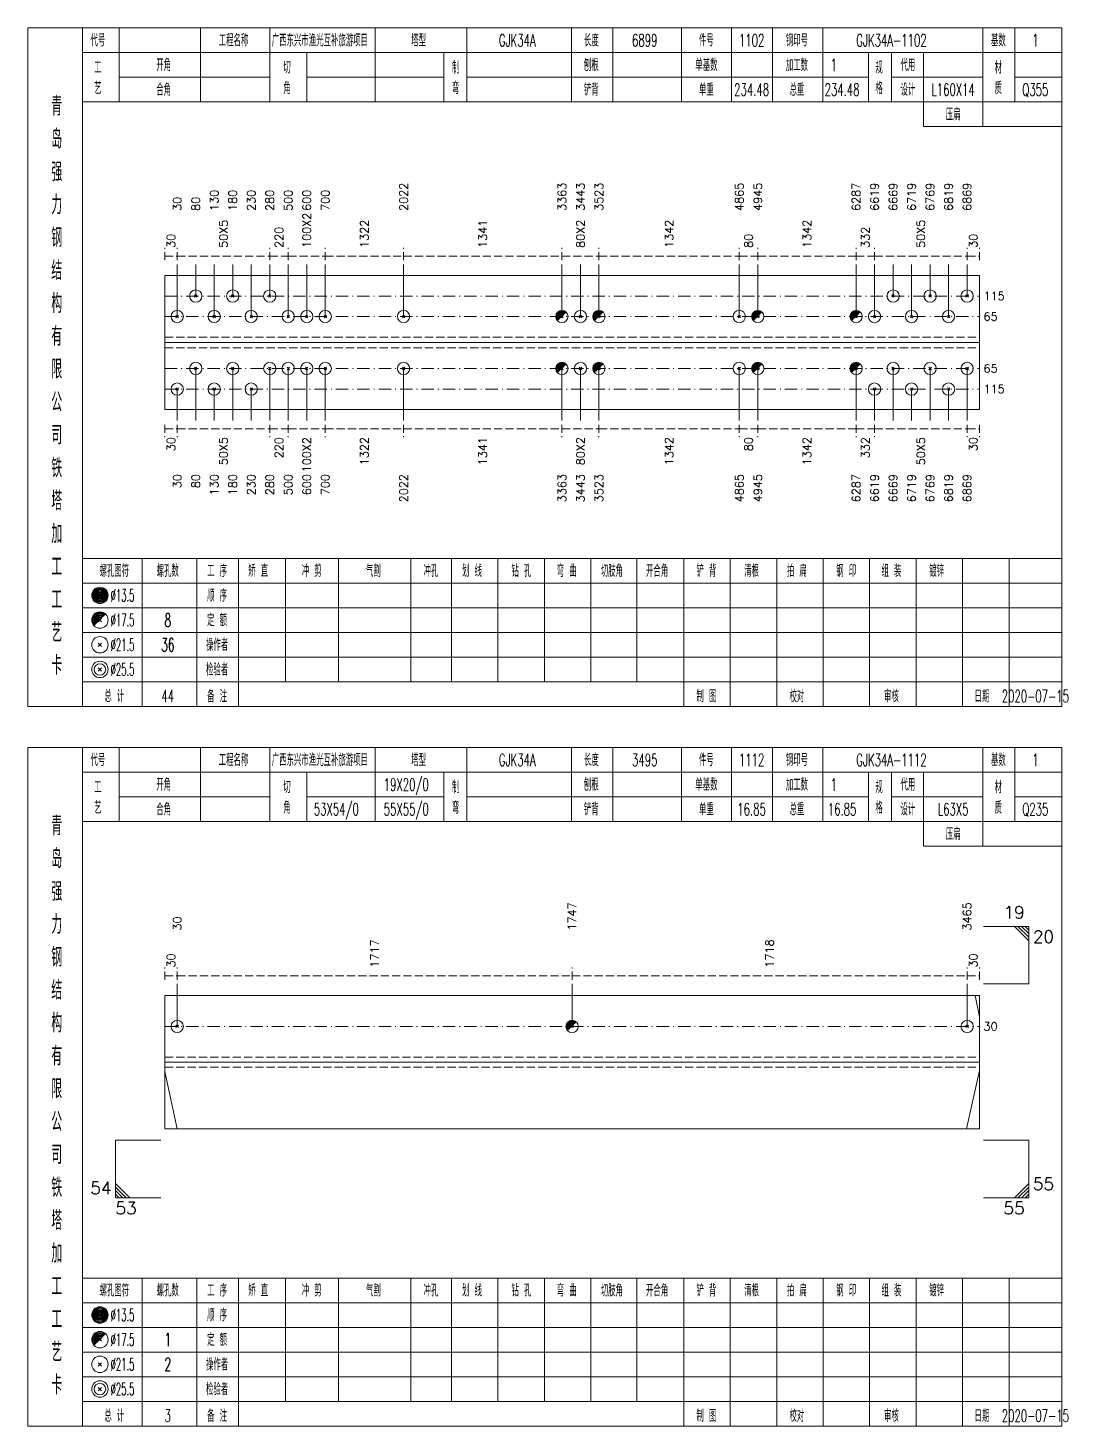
# Model space of a CAD drawing. Extents: x 0 to 2606, y -377 to 6479.
# Drawn here: x 784.2 to 1037.1, y 1750 to 2090 of the extents above; entities that cross this region are included whole.
import ezdxf
from ezdxf.enums import TextEntityAlignment as Align

# ---------------------------------------------------------------- set-up
doc = ezdxf.new("R2010")
doc.units = 0
doc.header["$MEASUREMENT"] = 0
doc.linetypes.add('一点画线', pattern=[5.2, 3, -1, 0.2, -1])
doc.linetypes.add('虚线', pattern=[2.75, 2, -0.75])
doc.layers.get('0').update_dxf_attribs({"linetype": 'CONTINUOUS', "lineweight": 25})
doc.layers.add('1', color=7, linetype='CONTINUOUS', lineweight=25)
doc.layers.add('4', color=7, linetype='CONTINUOUS', lineweight=25)
doc.styles.get("Standard").update_dxf_attribs({"font": 'simplex.shx', "width": 0.7, "height": 3, "bigfont": 'gbhzfs.shx'})

msp = doc.modelspace()

# ---------------------------------------------------------------- linework, layer by layer
at = {"color": 8, "linetype": '虚线', "lineweight": 9}
for p, q in [((817.5, 2033.5), (817.5, 2036.5)), ((817.5, 2034.5), (820.5, 2034.5)), ((820.5, 2033.5), (820.5, 2036.5)), ((820.5, 2033.5), (820.5, 2036.5)), ((820.5, 2034.5), (843, 2034.5)), ((843, 2033.5), (843, 2036.5)), ((843, 2033.5), (843, 2036.5)), ((843, 2034.5), (847.5, 2034.5)), ((847.5, 2033.5), (847.5, 2036.5)), ((847.5, 2033.5), (847.5, 2036.5)), ((847.5, 2034.5), (856.5, 2034.5)), ((856.5, 2033.5), (856.5, 2036.5)), ((856.5, 2033.5), (856.5, 2036.5)), ((856.5, 2034.5), (875.56, 2034.5)), ((875.56, 2033.5), (875.56, 2036.5)), ((875.56, 2033.5), (875.56, 2036.5)), ((875.56, 2034.5), (914.07, 2034.5)), ((914.07, 2033.5), (914.07, 2036.5)), ((914.07, 2033.5), (914.07, 2036.5)), ((914.07, 2034.5), (923.07, 2034.5)), ((923.07, 2033.5), (923.07, 2036.5)), ((923.07, 2033.5), (923.07, 2036.5)), ((923.07, 2034.5), (957.2, 2034.5)), ((957.2, 2033.5), (957.2, 2036.5)), ((957.2, 2033.5), (957.2, 2036.5)), ((957.2, 2034.5), (961.7, 2034.5)), ((961.7, 2033.5), (961.7, 2036.5)), ((961.7, 2033.5), (961.7, 2036.5)), ((961.7, 2034.5), (985.6, 2034.5)), ((985.6, 2033.5), (985.6, 2036.5)), ((985.6, 2033.5), (985.6, 2036.5)), ((985.6, 2034.5), (990.1, 2034.5)), ((990.1, 2033.5), (990.1, 2036.5)), ((990.1, 2033.5), (990.1, 2036.5)), ((990.1, 2034.5), (1012.6, 2034.5)), ((1012.6, 2033.5), (1012.6, 2036.5)), ((1012.6, 2033.5), (1012.6, 2036.5)), ((1012.6, 2034.5), (1015.6, 2034.5)), ((1015.6, 2033.5), (1015.6, 2036.5)), ((817.5, 1993.5), (817.5, 1990.5)), ((817.5, 1992.5), (820.5, 1992.5)), ((820.5, 1993.5), (820.5, 1990.5)), ((820.5, 1993.5), (820.5, 1990.5)), ((820.5, 1992.5), (843, 1992.5)), ((843, 1993.5), (843, 1990.5)), ((843, 1993.5), (843, 1990.5)), ((843, 1992.5), (847.5, 1992.5)), ((847.5, 1993.5), (847.5, 1990.5)), ((847.5, 1993.5), (847.5, 1990.5)), ((847.5, 1992.5), (856.5, 1992.5)), ((856.5, 1993.5), (856.5, 1990.5)), ((856.5, 1993.5), (856.5, 1990.5)), ((856.5, 1992.5), (875.56, 1992.5)), ((875.56, 1993.5), (875.56, 1990.5)), ((875.56, 1993.5), (875.56, 1990.5)), ((875.56, 1992.5), (914.07, 1992.5)), ((914.07, 1993.5), (914.07, 1990.5)), ((914.07, 1993.5), (914.07, 1990.5)), ((914.07, 1992.5), (923.07, 1992.5)), ((923.07, 1993.5), (923.07, 1990.5)), ((923.07, 1993.5), (923.07, 1990.5)), ((923.07, 1992.5), (957.2, 1992.5)), ((957.2, 1993.5), (957.2, 1990.5)), ((957.2, 1993.5), (957.2, 1990.5)), ((957.2, 1992.5), (961.7, 1992.5)), ((961.7, 1993.5), (961.7, 1990.5)), ((961.7, 1993.5), (961.7, 1990.5)), ((961.7, 1992.5), (985.6, 1992.5)), ((985.6, 1993.5), (985.6, 1990.5)), ((985.6, 1993.5), (985.6, 1990.5)), ((985.6, 1992.5), (990.1, 1992.5)), ((990.1, 1993.5), (990.1, 1990.5)), ((990.1, 1993.5), (990.1, 1990.5)), ((990.1, 1992.5), (1012.6, 1992.5)), ((1012.6, 1993.5), (1012.6, 1990.5)), ((1012.6, 1993.5), (1012.6, 1990.5)), ((1012.6, 1992.5), (1015.6, 1992.5)), ((1015.6, 1993.5), (1015.6, 1990.5)), ((817.5, 1858.5), (817.5, 1861.5)), ((820.5, 1858.5), (820.5, 1861.5)), ((820.5, 1858.5), (820.5, 1861.5)), ((916.52, 1858.5), (916.52, 1861.5)), ((916.52, 1858.5), (916.52, 1861.5)), ((1012.6, 1858.5), (1012.6, 1861.5)), ((1012.6, 1858.5), (1012.6, 1861.5)), ((1015.6, 1858.5), (1015.6, 1861.5)), ((817.5, 1859.5), (820.5, 1859.5)), ((820.5, 1859.5), (916.52, 1859.5)), ((916.52, 1859.5), (1012.6, 1859.5)), ((1012.6, 1859.5), (1015.6, 1859.5))]:
    msp.add_line(p, q, dxfattribs=at)
at = {"color": 7, "linetype": 'Continuous', "lineweight": 18}
for p, q in [((817.5, 2029.81), (817.5, 1997.19)), ((817.5, 2029.81), (1015.6, 2029.81)), ((1015.6, 2029.81), (1015.6, 1997.19)), ((817.5, 2013.5), (1015.6, 2013.5)), ((817.5, 1854.69), (817.5, 1822.31)), ((817.5, 1854.69), (1015.6, 1854.69)), ((1015.6, 1854.69), (1015.6, 1822.31)), ((817.5, 1838.5), (1015.6, 1838.5))]:
    msp.add_line(p, q, dxfattribs=at)
at = {"color": 7, "linetype": 'Continuous', "lineweight": 13}
for p, q in [((820.5, 2019.81), (820.5, 2032.5)), ((825, 2024.81), (825, 2032.5)), ((829.5, 2019.81), (829.5, 2032.5)), ((834, 2024.81), (834, 2032.5)), ((838.5, 2019.81), (838.5, 2032.5)), ((843, 2024.81), (843, 2032.5)), ((847.5, 2019.81), (847.5, 2032.5)), ((852, 2019.81), (852, 2032.5)), ((856.5, 2019.81), (856.5, 2032.5)), ((875.56, 2019.81), (875.56, 2032.5)), ((914.07, 2019.81), (914.07, 2032.5)), ((918.57, 2019.81), (918.57, 2032.5)), ((923.07, 2019.81), (923.07, 2032.5)), ((957.2, 2019.81), (957.2, 2032.5)), ((961.7, 2019.81), (961.7, 2032.5)), ((985.6, 2019.81), (985.6, 2032.5)), ((990.1, 2019.81), (990.1, 2032.5)), ((994.6, 2024.81), (994.6, 2032.5)), ((999.1, 2019.81), (999.1, 2032.5)), ((1003.6, 2024.81), (1003.6, 2032.5)), ((1008.1, 2019.81), (1008.1, 2032.5)), ((1012.6, 2024.81), (1012.6, 2032.5)), ((824.7, 2024.51), (825.3, 2025.11)), ((825.3, 2024.51), (824.7, 2025.11)), ((833.7, 2024.51), (834.3, 2025.11)), ((834.3, 2024.51), (833.7, 2025.11)), ((842.7, 2024.51), (843.3, 2025.11)), ((843.3, 2024.51), (842.7, 2025.11)), ((994.3, 2024.51), (994.9, 2025.11)), ((994.9, 2024.51), (994.3, 2025.11)), ((1003.3, 2024.51), (1003.9, 2025.11)), ((1003.9, 2024.51), (1003.3, 2025.11)), ((1012.3, 2024.51), (1012.9, 2025.11)), ((1012.9, 2024.51), (1012.3, 2025.11)), ((820.2, 2019.51), (820.8, 2020.11)), ((820.8, 2019.51), (820.2, 2020.11)), ((829.2, 2019.51), (829.8, 2020.11)), ((829.8, 2019.51), (829.2, 2020.11)), ((838.2, 2019.51), (838.8, 2020.11)), ((838.8, 2019.51), (838.2, 2020.11)), ((847.2, 2019.51), (847.8, 2020.11)), ((847.8, 2019.51), (847.2, 2020.11)), ((851.7, 2019.51), (852.3, 2020.11)), ((852.3, 2019.51), (851.7, 2020.11)), ((856.2, 2019.51), (856.8, 2020.11)), ((856.8, 2019.51), (856.2, 2020.11)), ((875.26, 2019.51), (875.86, 2020.11)), ((875.86, 2019.51), (875.26, 2020.11)), ((918.27, 2019.51), (918.87, 2020.11)), ((918.87, 2019.51), (918.27, 2020.11)), ((956.9, 2019.51), (957.5, 2020.11)), ((957.5, 2019.51), (956.9, 2020.11)), ((989.8, 2019.51), (990.4, 2020.11)), ((990.4, 2019.51), (989.8, 2020.11)), ((998.8, 2019.51), (999.4, 2020.11)), ((999.4, 2019.51), (998.8, 2020.11)), ((1007.8, 2019.51), (1008.4, 2020.11)), ((1008.4, 2019.51), (1007.8, 2020.11)), ((825, 2007.19), (825, 1994.5)), ((834, 2007.19), (834, 1994.5)), ((843, 2007.19), (843, 1994.5)), ((847.5, 2007.19), (847.5, 1994.5)), ((852, 2007.19), (852, 1994.5)), ((856.5, 2007.19), (856.5, 1994.5)), ((875.56, 2007.19), (875.56, 1994.5)), ((914.07, 2007.19), (914.07, 1994.5)), ((918.57, 2007.19), (918.57, 1994.5)), ((923.07, 2007.19), (923.07, 1994.5)), ((957.2, 2007.19), (957.2, 1994.5)), ((961.7, 2007.19), (961.7, 1994.5)), ((985.6, 2007.19), (985.6, 1994.5)), ((994.6, 2007.19), (994.6, 1994.5)), ((1003.6, 2007.19), (1003.6, 1994.5)), ((1012.6, 2007.19), (1012.6, 1994.5)), ((820.5, 2002.19), (820.5, 1994.5)), ((829.5, 2002.19), (829.5, 1994.5)), ((838.5, 2002.19), (838.5, 1994.5)), ((990.1, 2002.19), (990.1, 1994.5)), ((999.1, 2002.19), (999.1, 1994.5)), ((1008.1, 2002.19), (1008.1, 1994.5)), ((1027.6, 1871.5), (1016.6, 1871.5)), ((1024.1, 1871.5), (1027.6, 1868)), ((1024.97, 1871.5), (1027.6, 1868.88)), ((1025.85, 1871.5), (1027.6, 1869.75)), ((1026.72, 1871.5), (1027.6, 1870.62)), ((1027.6, 1857.5), (1027.6, 1871.5)), ((820.5, 1847.19), (820.5, 1857.5)), ((916.52, 1847.19), (916.52, 1857.5)), ((1012.6, 1847.19), (1012.6, 1857.5)), ((1027.6, 1857.5), (1016.6, 1857.5)), ((1015.6, 1849.55), (1014.52, 1854.69)), ((820.2, 1846.89), (820.8, 1847.49)), ((820.8, 1846.89), (820.2, 1847.49)), ((1012.3, 1846.89), (1012.9, 1847.49)), ((1012.9, 1846.89), (1012.3, 1847.49)), ((817.5, 1836.19), (820.5, 1822.31)), ((1015.6, 1836.44), (1012.48, 1822.31)), ((805.5, 1819.5), (816.5, 1819.5)), ((805.5, 1819.5), (805.5, 1805.5)), ((1027.6, 1819.5), (1016.6, 1819.5)), ((1027.6, 1819.5), (1027.6, 1805.5)), ((809, 1805.5), (805.5, 1809)), ((1024.1, 1805.5), (1027.6, 1809)), ((808.12, 1805.5), (805.5, 1808.12)), ((807.25, 1805.5), (805.5, 1807.25)), ((806.38, 1805.5), (805.5, 1806.38)), ((805.5, 1805.5), (816.5, 1805.5)), ((1027.6, 1805.5), (1016.6, 1805.5)), ((1024.97, 1805.5), (1027.6, 1808.12)), ((1025.85, 1805.5), (1027.6, 1807.25)), ((1026.72, 1805.5), (1027.6, 1806.38))]:
    msp.add_line(p, q, dxfattribs=at)
at = {"color": 3, "linetype": '一点画线', "lineweight": 13}
for p, q in [((817.5, 2024.81), (1015.6, 2024.81)), ((817.5, 2019.81), (1015.6, 2019.81)), ((817.5, 2007.19), (1015.6, 2007.19)), ((817.5, 2002.19), (1015.6, 2002.19)), ((817.5, 1847.19), (1015.6, 1847.19))]:
    msp.add_line(p, q, dxfattribs=at)
at = {"color": 7, "linetype": 'Continuous', "lineweight": 0}
for p, q in [((913.77, 2019.51), (914.37, 2020.11)), ((913.77, 2020.11), (914.37, 2019.51)), ((922.77, 2019.51), (923.37, 2020.11)), ((922.77, 2020.11), (923.37, 2019.51)), ((961.4, 2019.51), (962, 2020.11)), ((961.4, 2020.11), (962, 2019.51)), ((985.3, 2019.51), (985.9, 2020.11)), ((985.3, 2020.11), (985.9, 2019.51)), ((916.22, 1846.89), (916.82, 1847.49)), ((916.22, 1847.49), (916.82, 1846.89))]:
    msp.add_line(p, q, dxfattribs=at)
at = {"color": 1, "linetype": '虚线', "lineweight": 18}
for p, q in [((817.5, 2014.81), (1015.6, 2014.81)), ((817.5, 2012.19), (1015.6, 2012.19)), ((817.5, 1839.69), (1015.6, 1839.69)), ((817.5, 1837.31), (1015.6, 1837.31))]:
    msp.add_line(p, q, dxfattribs=at)
at = {"color": 7, "linetype": 'Continuous', "lineweight": 13}
for centre in [(825, 2024.81), (834, 2024.81), (843, 2024.81), (994.6, 2024.81), (1003.6, 2024.81), (1012.6, 2024.81), (820.5, 2019.81), (829.5, 2019.81), (838.5, 2019.81), (847.5, 2019.81), (852, 2019.81), (856.5, 2019.81), (875.56, 2019.81), (914.07, 2019.81), (918.57, 2019.81), (923.07, 2019.81), (957.2, 2019.81), (961.7, 2019.81), (985.6, 2019.81), (990.1, 2019.81), (999.1, 2019.81), (1008.1, 2019.81), (820.5, 1847.19), (916.52, 1847.19), (1012.6, 1847.19)]:
    msp.add_circle(centre, 1.5, dxfattribs=at)
for centre, radius in [((914.07, 2019.81), 1.35), ((914.07, 2019.81), 1.2), ((914.07, 2019.81), 1.05), ((914.07, 2019.81), 0.9), ((914.07, 2019.81), 0.75), ((914.07, 2019.81), 0.6), ((914.07, 2019.81), 0.45), ((914.07, 2019.81), 0.3), ((914.07, 2019.81), 0.15), ((923.07, 2019.81), 1.35), ((923.07, 2019.81), 1.2), ((923.07, 2019.81), 1.05), ((923.07, 2019.81), 0.9), ((923.07, 2019.81), 0.75), ((923.07, 2019.81), 0.6), ((923.07, 2019.81), 0.45), ((923.07, 2019.81), 0.3), ((923.07, 2019.81), 0.15), ((961.7, 2019.81), 1.35), ((961.7, 2019.81), 1.2), ((961.7, 2019.81), 1.05), ((961.7, 2019.81), 0.9), ((961.7, 2019.81), 0.75), ((961.7, 2019.81), 0.6), ((961.7, 2019.81), 0.45), ((961.7, 2019.81), 0.3), ((961.7, 2019.81), 0.15), ((985.6, 2019.81), 1.35), ((985.6, 2019.81), 1.2), ((985.6, 2019.81), 1.05), ((985.6, 2019.81), 0.9), ((985.6, 2019.81), 0.75), ((985.6, 2019.81), 0.6), ((985.6, 2019.81), 0.45), ((985.6, 2019.81), 0.3), ((985.6, 2019.81), 0.15), ((916.52, 1847.19), 1.35), ((916.52, 1847.19), 1.2), ((916.52, 1847.19), 1.05), ((916.52, 1847.19), 0.9), ((916.52, 1847.19), 0.75), ((916.52, 1847.19), 0.6), ((916.52, 1847.19), 0.45), ((916.52, 1847.19), 0.3), ((916.52, 1847.19), 0.15)]:
    msp.add_arc(centre, radius, 45, 225, dxfattribs=at)
at = {"layer": '1', "color": 7, "linetype": 'Continuous', "lineweight": 13}
for p, q in [((824.7, 2006.89), (825.3, 2007.49)), ((825.3, 2006.89), (824.7, 2007.49)), ((833.7, 2006.89), (834.3, 2007.49)), ((834.3, 2006.89), (833.7, 2007.49)), ((842.7, 2006.89), (843.3, 2007.49)), ((843.3, 2006.89), (842.7, 2007.49)), ((847.2, 2006.89), (847.8, 2007.49)), ((847.8, 2006.89), (847.2, 2007.49)), ((851.7, 2006.89), (852.3, 2007.49)), ((852.3, 2006.89), (851.7, 2007.49)), ((856.2, 2006.89), (856.8, 2007.49)), ((856.8, 2006.89), (856.2, 2007.49)), ((875.26, 2006.89), (875.86, 2007.49)), ((875.86, 2006.89), (875.26, 2007.49)), ((918.27, 2006.89), (918.87, 2007.49)), ((918.87, 2006.89), (918.27, 2007.49)), ((956.9, 2006.89), (957.5, 2007.49)), ((957.5, 2006.89), (956.9, 2007.49)), ((994.3, 2006.89), (994.9, 2007.49)), ((994.9, 2006.89), (994.3, 2007.49)), ((1003.3, 2006.89), (1003.9, 2007.49)), ((1003.9, 2006.89), (1003.3, 2007.49)), ((1012.3, 2006.89), (1012.9, 2007.49)), ((1012.9, 2006.89), (1012.3, 2007.49)), ((820.2, 2001.89), (820.8, 2002.49)), ((820.8, 2001.89), (820.2, 2002.49)), ((829.2, 2001.89), (829.8, 2002.49)), ((829.8, 2001.89), (829.2, 2002.49)), ((838.2, 2001.89), (838.8, 2002.49)), ((838.8, 2001.89), (838.2, 2002.49)), ((989.8, 2001.89), (990.4, 2002.49)), ((990.4, 2001.89), (989.8, 2002.49)), ((998.8, 2001.89), (999.4, 2002.49)), ((999.4, 2001.89), (998.8, 2002.49)), ((1007.8, 2001.89), (1008.4, 2002.49)), ((1008.4, 2001.89), (1007.8, 2002.49))]:
    msp.add_line(p, q, dxfattribs=at)
at = {"layer": '1', "color": 7, "linetype": 'Continuous', "lineweight": 0}
for p, q in [((913.77, 2006.89), (914.37, 2007.49)), ((913.77, 2007.49), (914.37, 2006.89)), ((922.77, 2006.89), (923.37, 2007.49)), ((922.77, 2007.49), (923.37, 2006.89)), ((961.4, 2006.89), (962, 2007.49)), ((961.4, 2007.49), (962, 2006.89)), ((985.3, 2006.89), (985.9, 2007.49)), ((985.3, 2007.49), (985.9, 2006.89))]:
    msp.add_line(p, q, dxfattribs=at)
at = {"layer": '1', "color": 7, "linetype": 'Continuous', "lineweight": 18}
for p, q in [((817.5, 1997.19), (1015.6, 1997.19)), ((817.5, 1822.31), (1015.6, 1822.31))]:
    msp.add_line(p, q, dxfattribs=at)
at = {"layer": '1', "color": 7, "linetype": 'Continuous', "lineweight": 13}
for centre in [(825, 2007.19), (834, 2007.19), (843, 2007.19), (847.5, 2007.19), (852, 2007.19), (856.5, 2007.19), (875.56, 2007.19), (914.07, 2007.19), (918.57, 2007.19), (923.07, 2007.19), (957.2, 2007.19), (961.7, 2007.19), (985.6, 2007.19), (994.6, 2007.19), (1003.6, 2007.19), (1012.6, 2007.19), (820.5, 2002.19), (829.5, 2002.19), (838.5, 2002.19), (990.1, 2002.19), (999.1, 2002.19), (1008.1, 2002.19)]:
    msp.add_circle(centre, 1.5, dxfattribs=at)
for centre, radius in [((914.07, 2007.19), 1.35), ((914.07, 2007.19), 1.2), ((914.07, 2007.19), 1.05), ((914.07, 2007.19), 0.9), ((914.07, 2007.19), 0.75), ((914.07, 2007.19), 0.6), ((914.07, 2007.19), 0.45), ((914.07, 2007.19), 0.3), ((914.07, 2007.19), 0.15), ((923.07, 2007.19), 1.35), ((923.07, 2007.19), 1.2), ((923.07, 2007.19), 1.05), ((923.07, 2007.19), 0.9), ((923.07, 2007.19), 0.75), ((923.07, 2007.19), 0.6), ((923.07, 2007.19), 0.45), ((923.07, 2007.19), 0.3), ((923.07, 2007.19), 0.15), ((961.7, 2007.19), 1.35), ((961.7, 2007.19), 1.2), ((961.7, 2007.19), 1.05), ((961.7, 2007.19), 0.9), ((961.7, 2007.19), 0.75), ((961.7, 2007.19), 0.6), ((961.7, 2007.19), 0.45), ((961.7, 2007.19), 0.3), ((961.7, 2007.19), 0.15), ((985.6, 2007.19), 1.35), ((985.6, 2007.19), 1.2), ((985.6, 2007.19), 1.05), ((985.6, 2007.19), 0.9), ((985.6, 2007.19), 0.75), ((985.6, 2007.19), 0.6), ((985.6, 2007.19), 0.45), ((985.6, 2007.19), 0.3), ((985.6, 2007.19), 0.15)]:
    msp.add_arc(centre, radius, 45, 225, dxfattribs=at)
at = {"layer": '4', "color": 1, "linetype": 'Continuous', "lineweight": 18}
for p, q in [((797.5, 1925), (797.5, 2090)), ((806.4, 2072), (806.4, 2090)), ((826.2, 2072), (826.2, 2090)), ((843, 2072), (843, 2090)), ((868.6, 2072), (868.6, 2090)), ((890.9, 2072), (890.9, 2090)), ((916.4, 2072), (916.4, 2090)), ((926.4, 2072), (926.4, 2090)), ((943.1, 2072), (943.1, 2090)), ((955.3, 2072), (955.3, 2090)), ((965.3, 2072), (965.3, 2090)), ((977.5, 2072), (977.5, 2090)), ((1016.4, 2066), (1016.4, 2090)), ((1024.2, 2072), (1024.2, 2090)), ((797.5, 2084), (1035.6, 2084)), ((852, 2072), (852, 2084)), ((885.3, 2072), (885.3, 2084)), ((988.6, 2072), (988.6, 2084)), ((994.2, 2072), (994.2, 2084)), ((1002, 2066), (1002, 2084)), ((806.4, 2078), (843, 2078)), ((852, 2078), (885.3, 2078)), ((890.9, 2078), (988.6, 2078)), ((994.2, 2078), (1016.4, 2078)), ((1024.2, 2078), (1035.6, 2078)), ((797.5, 2072), (1035.6, 2072)), ((1002, 2066), (1035.6, 2066)), ((797.5, 1961), (1035.6, 1961)), ((812, 1925), (812, 1961)), ((825.3, 1925), (825.3, 1961)), ((835.4, 1925), (835.4, 1961)), ((846.8, 1931), (846.8, 1961)), ((859.7, 1931), (859.7, 1961)), ((877.3, 1931), (877.3, 1961)), ((887.2, 1931), (887.2, 1961)), ((898.5, 1931), (898.5, 1961)), ((909.8, 1931), (909.8, 1961)), ((921.1, 1931), (921.1, 1961)), ((932.3, 1931), (932.3, 1961)), ((943.7, 1931), (943.7, 1961)), ((955, 1931), (955, 1961)), ((966.3, 1931), (966.3, 1961)), ((977.6, 1931), (977.6, 1961)), ((988.9, 1931), (988.9, 1961)), ((1000.2, 1931), (1000.2, 1961)), ((1011.5, 1931), (1011.5, 1961)), ((1022.8, 1931), (1022.8, 1961)), ((797.5, 1955), (1035.6, 1955)), ((797.5, 1949), (1035.6, 1949)), ((797.5, 1943), (1035.6, 1943)), ((797.5, 1937), (1035.6, 1937)), ((797.5, 1931), (1035.6, 1931)), ((943.7, 1925), (943.7, 1931)), ((955, 1925), (955, 1931)), ((966.3, 1925), (966.3, 1931)), ((977.6, 1925), (977.6, 1931)), ((988.9, 1925), (988.9, 1931)), ((1000.2, 1925), (1000.2, 1931)), ((1011.5, 1925), (1011.5, 1931)), ((1022.8, 1925), (1022.8, 1931)), ((797.5, 1750), (797.5, 1915)), ((806.4, 1897), (806.4, 1915)), ((826.2, 1897), (826.2, 1915)), ((843, 1897), (843, 1915)), ((868.6, 1897), (868.6, 1915)), ((890.9, 1897), (890.9, 1915)), ((916.4, 1897), (916.4, 1915)), ((926.4, 1897), (926.4, 1915)), ((943.1, 1897), (943.1, 1915)), ((955.3, 1897), (955.3, 1915)), ((965.3, 1897), (965.3, 1915)), ((977.5, 1897), (977.5, 1915)), ((1016.4, 1891), (1016.4, 1915)), ((1024.2, 1897), (1024.2, 1915)), ((797.5, 1909), (1035.6, 1909)), ((852, 1897), (852, 1909)), ((885.3, 1897), (885.3, 1909)), ((988.6, 1897), (988.6, 1909)), ((994.2, 1897), (994.2, 1909)), ((1002, 1891), (1002, 1909)), ((806.4, 1903), (843, 1903)), ((852, 1903), (885.3, 1903)), ((890.9, 1903), (988.6, 1903)), ((994.2, 1903), (1016.4, 1903)), ((1024.2, 1903), (1035.6, 1903)), ((797.5, 1897), (1035.6, 1897)), ((1002, 1891), (1035.6, 1891)), ((797.5, 1786), (1035.6, 1786)), ((812, 1750), (812, 1786)), ((825.3, 1750), (825.3, 1786)), ((835.4, 1750), (835.4, 1786)), ((846.8, 1756), (846.8, 1786)), ((859.7, 1756), (859.7, 1786)), ((877.3, 1756), (877.3, 1786)), ((887.2, 1756), (887.2, 1786)), ((898.5, 1756), (898.5, 1786)), ((909.8, 1756), (909.8, 1786)), ((921.1, 1756), (921.1, 1786)), ((932.3, 1756), (932.3, 1786)), ((943.7, 1756), (943.7, 1786)), ((955, 1756), (955, 1786)), ((966.3, 1756), (966.3, 1786)), ((977.6, 1756), (977.6, 1786)), ((988.9, 1756), (988.9, 1786)), ((1000.2, 1756), (1000.2, 1786)), ((1011.5, 1756), (1011.5, 1786)), ((1022.8, 1756), (1022.8, 1786)), ((797.5, 1780), (1035.6, 1780)), ((797.5, 1774), (1035.6, 1774)), ((797.5, 1768), (1035.6, 1768)), ((797.5, 1762), (1035.6, 1762)), ((797.5, 1756), (1035.6, 1756)), ((943.7, 1750), (943.7, 1756)), ((955, 1750), (955, 1756)), ((966.3, 1750), (966.3, 1756)), ((977.6, 1750), (977.6, 1756)), ((988.9, 1750), (988.9, 1756)), ((1000.2, 1750), (1000.2, 1756)), ((1011.5, 1750), (1011.5, 1756)), ((1022.8, 1750), (1022.8, 1756))]:
    msp.add_line(p, q, dxfattribs=at)
at = {"layer": '4', "color": 7, "linetype": 'Continuous', "lineweight": 13}
for p, q in [((801.5, 1951.8), (801.9, 1952.2)), ((801.9, 1951.8), (801.5, 1952.2)), ((801.3, 1939.6), (802.1, 1940.4)), ((802.1, 1939.6), (801.3, 1940.4)), ((801.3, 1933.6), (802.1, 1934.4)), ((802.1, 1933.6), (801.3, 1934.4)), ((801.5, 1776.8), (801.9, 1777.2)), ((801.9, 1776.8), (801.5, 1777.2)), ((801.3, 1764.6), (802.1, 1765.4)), ((802.1, 1764.6), (801.3, 1765.4)), ((801.3, 1758.6), (802.1, 1759.4)), ((802.1, 1758.6), (801.3, 1759.4))]:
    msp.add_line(p, q, dxfattribs=at)
at = {"layer": '4', "color": 7, "linetype": 'Continuous', "lineweight": 0}
for p, q in [((801.3, 1945.6), (802.1, 1946.4)), ((801.3, 1946.4), (802.1, 1945.6)), ((801.3, 1770.6), (802.1, 1771.4)), ((801.3, 1771.4), (802.1, 1770.6))]:
    msp.add_line(p, q, dxfattribs=at)
at = {"layer": '4', "color": 1, "linetype": 'Continuous', "lineweight": 18}
for points in [[(784.2, 2090), (784.2, 1925), (1035.6, 1925), (1035.6, 2090)], [(784.2, 1915), (784.2, 1750), (1035.6, 1750), (1035.6, 1915)]]:
    msp.add_lwpolyline(points, close=True, dxfattribs=at)
at = {"layer": '4', "color": 7, "linetype": 'Continuous', "lineweight": 13}
for centre, radius in [((801.7, 1952), 2), ((801.7, 1952), 1.8), ((801.7, 1952), 1.6), ((801.7, 1952), 1.4), ((801.7, 1952), 1.2), ((801.7, 1952), 1), ((801.7, 1952), 0.8), ((801.7, 1952), 0.6), ((801.7, 1952), 0.4), ((801.7, 1952), 0.2), ((801.7, 1946), 2), ((801.7, 1940), 2), ((801.7, 1934), 2), ((801.7, 1934), 1.4), ((801.7, 1777), 2), ((801.7, 1777), 1.8), ((801.7, 1777), 1.6), ((801.7, 1777), 1.4), ((801.7, 1777), 1.2), ((801.7, 1777), 1), ((801.7, 1777), 0.8), ((801.7, 1777), 0.6), ((801.7, 1777), 0.4), ((801.7, 1777), 0.2), ((801.7, 1771), 2), ((801.7, 1765), 2), ((801.7, 1759), 2), ((801.7, 1759), 1.4)]:
    msp.add_circle(centre, radius, dxfattribs=at)
for centre, radius in [((801.7, 1946), 1.8), ((801.7, 1946), 1.6), ((801.7, 1946), 1.4), ((801.7, 1946), 1.2), ((801.7, 1946), 1), ((801.7, 1946), 0.8), ((801.7, 1946), 0.6), ((801.7, 1946), 0.4), ((801.7, 1946), 0.2), ((801.7, 1771), 1.8), ((801.7, 1771), 1.6), ((801.7, 1771), 1.4), ((801.7, 1771), 1.2), ((801.7, 1771), 1), ((801.7, 1771), 0.8), ((801.7, 1771), 0.6), ((801.7, 1771), 0.4), ((801.7, 1771), 0.2)]:
    msp.add_arc(centre, radius, 45, 225, dxfattribs=at)

# ---------------------------------------------------------------- texts
at = {"color": 7, "linetype": 'Continuous', "lineweight": 13}
for s, p in [('130', (829.5, 2045.5)), ('180', (834, 2045.5)), ('230', (838.5, 2045.5)), ('280', (843, 2045.5)), ('500', (847.5, 2045.5)), ('600', (852, 2045.5)), ('700', (856.5, 2045.5)), ('2022', (875.56, 2045.5)), ('3363', (914.07, 2045.5)), ('3443', (918.57, 2045.5)), ('3523', (923.07, 2045.5)), ('4865', (957.2, 2045.5)), ('4945', (961.7, 2045.5)), ('6287', (985.6, 2045.5)), ('6619', (990.1, 2045.5)), ('6669', (994.6, 2045.5)), ('6719', (999.1, 2045.5)), ('6769', (1003.6, 2045.5)), ('6819', (1008.1, 2045.5)), ('6869', (1012.6, 2045.5)), ('30', (820.5, 2045.5)), ('80', (825, 2045.5)), ('1747', (916.52, 1870.5)), ('3465', (1012.6, 1870.5)), ('30', (820.5, 1870.5))]:
    msp.add_text(s, height=2, rotation=90, dxfattribs=at).set_placement(p, align=Align.MIDDLE_LEFT)
at = {"color": 8, "linetype": 'Continuous', "lineweight": 9}
for s, p in [('100X2', (852, 2036.5)), ('50X5', (831.75, 2036.5)), ('220', (845.25, 2036.5)), ('1322', (866.03, 2036.5)), ('1341', (894.81, 2036.5)), ('80X2', (918.57, 2036.5)), ('1342', (940.13, 2036.5)), ('1342', (973.65, 2036.5)), ('332', (987.85, 2036.5)), ('50X5', (1001.35, 2036.5)), ('30', (819, 2036.5)), ('80', (959.45, 2036.5)), ('30', (1014.1, 2036.5)), ('1717', (868.51, 1861.5)), ('1718', (964.56, 1861.5)), ('30', (819, 1861.5)), ('30', (1014.1, 1861.5))]:
    msp.add_text(s, height=2, rotation=90, dxfattribs=at).set_placement(p, align=Align.MIDDLE_LEFT)
at = {"color": 7, "linetype": 'Continuous', "lineweight": 13}
for s, p in [('115', (1016.6, 2024.81)), ('65', (1016.6, 2019.81)), ('65', (1016.6, 2007.19)), ('115', (1016.6, 2002.19)), ('30', (1016.6, 1847.19))]:
    msp.add_text(s, height=2, dxfattribs=at).set_placement(p, align=Align.MIDDLE_LEFT)
at = {"color": 8, "linetype": 'Continuous', "lineweight": 9}
for s, p in [('30', (819, 1990.5)), ('50X5', (831.75, 1990.5)), ('220', (845.25, 1990.5)), ('100X2', (852, 1990.5)), ('1322', (866.03, 1990.5)), ('1341', (894.81, 1990.5)), ('80X2', (918.57, 1990.5)), ('1342', (940.13, 1990.5)), ('80', (959.45, 1990.5)), ('1342', (973.65, 1990.5)), ('332', (987.85, 1990.5)), ('50X5', (1001.35, 1990.5)), ('30', (1014.1, 1990.5))]:
    msp.add_text(s, height=2, rotation=90, dxfattribs=at).set_placement(p, align=Align.MIDDLE_RIGHT)
at = {"color": 7, "linetype": 'Continuous', "lineweight": 13}
for s, p in [('19', (1026.6, 1872.5)), ('54', (804.5, 1805.5))]:
    msp.add_text(s, height=3, dxfattribs=at).set_placement(p, align=Align.BOTTOM_RIGHT)
for s, p in [('20', (1028.6, 1870.5)), ('53', (805.5, 1804.5))]:
    msp.add_text(s, height=3, dxfattribs=at).set_placement(p, align=Align.TOP_LEFT)
msp.add_text('55', height=3, dxfattribs=at).set_placement((1028.6, 1806.5), align=Align.BOTTOM_LEFT)
msp.add_text('55', height=3, dxfattribs=at).set_placement((1026.6, 1804.5), align=Align.TOP_RIGHT)
at = {"layer": '1', "color": 7, "linetype": 'Continuous', "lineweight": 13}
for s, p in [('30', (820.5, 1981.5)), ('80', (825, 1981.5)), ('130', (829.5, 1981.5)), ('180', (834, 1981.5)), ('230', (838.5, 1981.5)), ('280', (843, 1981.5)), ('500', (847.5, 1981.5)), ('600', (852, 1981.5)), ('700', (856.5, 1981.5)), ('2022', (875.56, 1981.5)), ('3363', (914.07, 1981.5)), ('3443', (918.57, 1981.5)), ('3523', (923.07, 1981.5)), ('4865', (957.2, 1981.5)), ('4945', (961.7, 1981.5)), ('6287', (985.6, 1981.5)), ('6619', (990.1, 1981.5)), ('6669', (994.6, 1981.5)), ('6719', (999.1, 1981.5)), ('6769', (1003.6, 1981.5)), ('6819', (1008.1, 1981.5)), ('6869', (1012.6, 1981.5))]:
    msp.add_text(s, height=2, rotation=90, dxfattribs=at).set_placement(p, align=Align.MIDDLE_RIGHT)
at = {"layer": '4', "color": 1, "linetype": 'Continuous', "lineweight": 13}
for s, height, width, p in [('代号', 3, 0.6, (801.2, 2087)), ('工程名称', 3, 0.6, (834.2, 2087)), ('广西东兴市渔光互补旅游项目', 3, 0.6, (855.2, 2087)), ('塔型', 3, 0.6, (879.2, 2087)), ('GJK34A', 3, 0.6, (903.2, 2087)), ('长度', 3, 0.6, (921.2, 2087)), ('6899', 3, 0.6, (934.2, 2087)), ('件号', 3, 0.6, (949.2, 2087)), ('1102', 3, 0.6, (960.2, 2087)), ('钢印号', 3, 0.6, (971.2, 2087)), ('GJK34A-1102', 3, 0.6, (994.2, 2087)), ('基数', 3, 0.6, (1020.2, 2087)), ('1', 3, 0.6, (1029.2, 2087)), ('工', 3, 0.6, (801.2, 2080.4)), ('开角', 3, 0.6, (817.2, 2081)), ('切', 3, 0.6, (847.2, 2080.4)), ('制', 3, 0.6, (888.2, 2080.4)), ('刨根', 3, 0.6, (921.2, 2081)), ('单基数', 3, 0.6, (949.2, 2081)), ('加工数', 3, 0.6, (971.2, 2081)), ('1', 3, 0.6, (980.2, 2081)), ('规', 3, 0.6, (991.2, 2080.4)), ('代用', 3, 0.6, (998.2, 2081)), ('材', 3, 0.6, (1020.2, 2080.4)), ('艺', 3, 0.6, (801.2, 2075.4)), ('合角', 3, 0.6, (817.2, 2075)), ('角', 3, 0.6, (847.2, 2075.4)), ('弯', 3, 0.6, (888.2, 2075.4)), ('铲背', 3, 0.6, (921.2, 2075)), ('单重', 3, 0.6, (949.2, 2075)), ('234.48', 3, 0.6, (960.2, 2075)), ('总重', 3, 0.6, (971.2, 2075)), ('234.48', 3, 0.6, (982.2, 2075)), ('格', 3, 0.6, (991.2, 2075.4)), ('设计', 3, 0.6, (998.2, 2075)), ('L160X14', 3, 0.6, (1009.2, 2075)), ('质', 3, 0.6, (1020.2, 2075.4)), ('Q355', 3, 0.6, (1029.2, 2075)), ('青', 4.6, 0.8, (791.2, 2071)), ('压扁', 3, 0.6, (1009.2, 2069)), ('岛', 4.6, 0.8, (791.2, 2063)), ('强', 4.6, 0.8, (791.2, 2055)), ('力', 4.6, 0.8, (791.2, 2047)), ('钢', 4.6, 0.8, (791.2, 2039)), ('结', 4.6, 0.8, (791.2, 2031)), ('构', 4.6, 0.8, (791.2, 2023)), ('有', 4.6, 0.8, (791.2, 2015)), ('限', 4.6, 0.8, (791.2, 2007)), ('公', 4.6, 0.8, (791.2, 1999)), ('司', 4.6, 0.8, (791.2, 1991)), ('铁', 4.6, 0.8, (791.2, 1983)), ('塔', 4.6, 0.8, (791.2, 1975)), ('加', 4.6, 0.8, (791.2, 1967)), ('工', 4.6, 0.8, (791.2, 1959)), ('螺孔图符', 3, 0.6, (805.2, 1958)), ('螺孔数', 3, 0.6, (818.2, 1958)), ('工 序', 3, 0.6, (830.2, 1958)), ('矫 直', 3, 0.6, (840.2, 1958)), ('冲 剪', 3, 0.6, (853.2, 1958)), ('气割', 3, 0.6, (868.2, 1958)), ('冲孔', 3, 0.6, (882.2, 1958)), ('划 线', 3, 0.6, (892.2, 1958)), ('钻 孔', 3, 0.6, (904.2, 1958)), ('弯 曲', 3, 0.6, (915.2, 1958)), ('切肢角', 3, 0.6, (926.2, 1958)), ('开合角', 3, 0.6, (937.2, 1958)), ('铲 背', 3, 0.6, (949.2, 1958)), ('清根', 3, 0.6, (960.2, 1958)), ('拍 扁', 3, 0.6, (971.2, 1958)), ('钢 印', 3, 0.6, (983.2, 1958)), ('组 装', 3, 0.6, (994.2, 1958)), ('镀锌', 3, 0.6, (1005.2, 1958)), ('工', 4.6, 0.8, (791.2, 1951)), ('%%C13.5', 3, 0.5, (807.2, 1952)), ('顺 序', 3, 0.6, (830.2, 1952)), ('艺', 4.6, 0.8, (791.2, 1943)), ('%%C17.5', 3, 0.5, (807.2, 1946)), ('8', 3.2, 0.6, (818.2, 1946)), ('定 额', 3, 0.6, (830.2, 1946)), ('%%C21.5', 3, 0.5, (807.2, 1940)), ('36', 3.2, 0.6, (818.2, 1940)), ('操作者', 3, 0.6, (830.2, 1940)), ('卡', 4.6, 0.8, (791.2, 1935)), ('%%C25.5', 3, 0.5, (807.2, 1934)), ('检验者', 3, 0.6, (830.2, 1934)), ('总 计', 3, 0.6, (805.2, 1927.5)), ('44', 3, 0.6, (818.2, 1927.5)), ('备 注', 3, 0.6, (830.2, 1927.5)), ('制 图', 3, 0.6, (949.2, 1927.5)), ('校对', 3, 0.6, (971.2, 1927.5)), ('审核', 3, 0.6, (994.2, 1927.5)), ('日期', 3, 0.6, (1016.2, 1927.5)), ('2020-07-15', 3, 0.6, (1029.2, 1927.5)), ('代号', 3, 0.6, (801.2, 1912)), ('工程名称', 3, 0.6, (834.2, 1912)), ('广西东兴市渔光互补旅游项目', 3, 0.6, (855.2, 1912)), ('塔型', 3, 0.6, (879.2, 1912)), ('GJK34A', 3, 0.6, (903.2, 1912)), ('长度', 3, 0.6, (921.2, 1912)), ('3495', 3, 0.6, (934.2, 1912)), ('件号', 3, 0.6, (949.2, 1912)), ('1112', 3, 0.6, (960.2, 1912)), ('钢印号', 3, 0.6, (971.2, 1912)), ('GJK34A-1112', 3, 0.6, (994.2, 1912)), ('基数', 3, 0.6, (1020.2, 1912)), ('1', 3, 0.6, (1029.2, 1912)), ('开角', 3, 0.6, (817.2, 1906)), ('19X20/0', 3, 0.6, (876.2, 1906)), ('刨根', 3, 0.6, (921.2, 1906)), ('单基数', 3, 0.6, (949.2, 1906)), ('加工数', 3, 0.6, (971.2, 1906)), ('1', 3, 0.6, (980.2, 1906)), ('代用', 3, 0.6, (998.2, 1906)), ('工', 3, 0.6, (801.2, 1905.4)), ('切', 3, 0.6, (847.2, 1905.4)), ('制', 3, 0.6, (888.2, 1905.4)), ('规', 3, 0.6, (991.2, 1905.4)), ('材', 3, 0.6, (1020.2, 1905.4)), ('艺', 3, 0.6, (801.2, 1900.4)), ('合角', 3, 0.6, (817.2, 1900)), ('角', 3, 0.6, (847.2, 1900.4)), ('53X54/0', 3, 0.6, (859.2, 1900)), ('55X55/0', 3, 0.6, (876.2, 1900)), ('弯', 3, 0.6, (888.2, 1900.4)), ('铲背', 3, 0.6, (921.2, 1900)), ('单重', 3, 0.6, (949.2, 1900)), ('16.85', 3, 0.6, (960.2, 1900)), ('总重', 3, 0.6, (971.2, 1900)), ('16.85', 3, 0.6, (982.2, 1900)), ('格', 3, 0.6, (991.2, 1900.4)), ('设计', 3, 0.6, (998.2, 1900)), ('L63X5', 3, 0.6, (1009.2, 1900)), ('质', 3, 0.6, (1020.2, 1900.4)), ('Q235', 3, 0.6, (1029.2, 1900)), ('青', 4.6, 0.8, (791.2, 1896)), ('压扁', 3, 0.6, (1009.2, 1894)), ('岛', 4.6, 0.8, (791.2, 1888)), ('强', 4.6, 0.8, (791.2, 1880)), ('力', 4.6, 0.8, (791.2, 1872)), ('钢', 4.6, 0.8, (791.2, 1864)), ('结', 4.6, 0.8, (791.2, 1856)), ('构', 4.6, 0.8, (791.2, 1848)), ('有', 4.6, 0.8, (791.2, 1840)), ('限', 4.6, 0.8, (791.2, 1832)), ('公', 4.6, 0.8, (791.2, 1824)), ('司', 4.6, 0.8, (791.2, 1816)), ('铁', 4.6, 0.8, (791.2, 1808)), ('塔', 4.6, 0.8, (791.2, 1800)), ('加', 4.6, 0.8, (791.2, 1792)), ('工', 4.6, 0.8, (791.2, 1784)), ('螺孔图符', 3, 0.6, (805.2, 1783)), ('螺孔数', 3, 0.6, (818.2, 1783)), ('工 序', 3, 0.6, (830.2, 1783)), ('矫 直', 3, 0.6, (840.2, 1783)), ('冲 剪', 3, 0.6, (853.2, 1783)), ('气割', 3, 0.6, (868.2, 1783)), ('冲孔', 3, 0.6, (882.2, 1783)), ('划 线', 3, 0.6, (892.2, 1783)), ('钻 孔', 3, 0.6, (904.2, 1783)), ('弯 曲', 3, 0.6, (915.2, 1783)), ('切肢角', 3, 0.6, (926.2, 1783)), ('开合角', 3, 0.6, (937.2, 1783)), ('铲 背', 3, 0.6, (949.2, 1783)), ('清根', 3, 0.6, (960.2, 1783)), ('拍 扁', 3, 0.6, (971.2, 1783)), ('钢 印', 3, 0.6, (983.2, 1783)), ('组 装', 3, 0.6, (994.2, 1783)), ('镀锌', 3, 0.6, (1005.2, 1783)), ('%%C13.5', 3, 0.5, (807.2, 1777)), ('顺 序', 3, 0.6, (830.2, 1777)), ('工', 4.6, 0.8, (791.2, 1776)), ('%%C17.5', 3, 0.5, (807.2, 1771)), ('1', 3.2, 0.6, (818.2, 1771)), ('定 额', 3, 0.6, (830.2, 1771)), ('艺', 4.6, 0.8, (791.2, 1768)), ('%%C21.5', 3, 0.5, (807.2, 1765)), ('2', 3.2, 0.6, (818.2, 1765)), ('操作者', 3, 0.6, (830.2, 1765)), ('卡', 4.6, 0.8, (791.2, 1760)), ('%%C25.5', 3, 0.5, (807.2, 1759)), ('检验者', 3, 0.6, (830.2, 1759)), ('总 计', 3, 0.6, (805.2, 1752.5)), ('3', 3, 0.6, (818.2, 1752.5)), ('备 注', 3, 0.6, (830.2, 1752.5)), ('制 图', 3, 0.6, (949.2, 1752.5)), ('校对', 3, 0.6, (971.2, 1752.5)), ('审核', 3, 0.6, (994.2, 1752.5)), ('日期', 3, 0.6, (1016.2, 1752.5)), ('2020-07-15', 3, 0.6, (1029.2, 1752.5))]:
    msp.add_text(s, height=height, dxfattribs=dict(at, width=width)).set_placement(p, align=Align.MIDDLE_CENTER)

doc.saveas('drawing.dxf')
